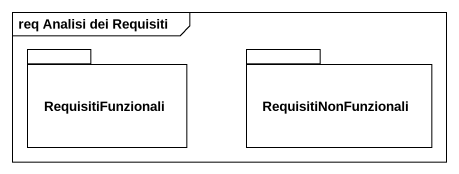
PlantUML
@startuml
mainframe req Analisi dei Requisiti
package RequisitiFunzionali {
}
package RequisitiNonFunzionali {
}
@enduml
